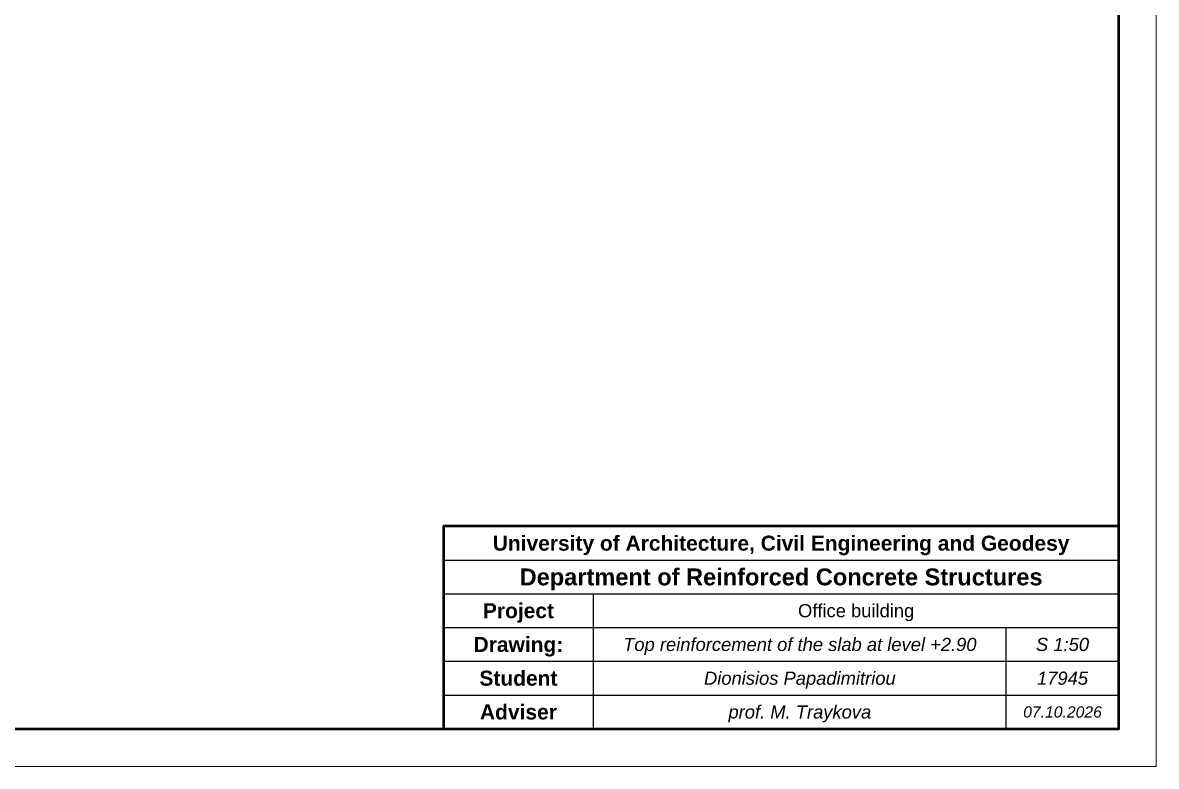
# Model space of a CAD drawing. Header units: millimetres. Extents: x -455 to 11942, y -2742 to 3320.
# Drawn here: x 10432 to 11942, y -885 to 107 of the extents above; entities that cross this region are included whole.
import ezdxf
from ezdxf.enums import TextEntityAlignment as Align

# ---------------------------------------------------------------- set-up
doc = ezdxf.new("R2010")
doc.units = ezdxf.units.MM
doc.layers.add('SHEET', color=7, linetype='Continuous', lineweight=35)
doc.styles.add('TB', font='arial.ttf')
doc.styles.add('TB_B', font='arialbd.ttf')
doc.styles.add('TB_I', font='ariali.ttf')

msp = doc.modelspace()

# ---------------------------------------------------------------- linework, layer by layer
at = {"layer": 'SHEET', "color": 7, "lineweight": 25}
for p, q in [((10992.35, -609.77), (11892.35, -609.77)), ((10992.35, -654.77), (11892.35, -654.77)), ((11192.35, -834.77), (11192.35, -654.77)), ((10992.35, -699.77), (11892.35, -699.77)), ((11742.35, -834.77), (11742.35, -699.77)), ((10992.35, -744.77), (11892.35, -744.77)), ((10992.35, -789.77), (11892.35, -789.77))]:
    msp.add_line(p, q, dxfattribs=at)
at = {"layer": 'SHEET', "color": 7, "lineweight": 13}
msp.add_lwpolyline([(5997.35, -884.77), (11942.35, -884.77), (11942.35, 3320.23), (5997.35, 3320.23)], close=True, dxfattribs=at)
at = {"layer": 'SHEET', "color": 7, "lineweight": 50}
for points in [[(6097.35, -834.77), (11892.35, -834.77), (11892.35, 3270.23), (6097.35, 3270.23)], [(10992.35, -834.77), (11892.35, -834.77), (11892.35, -564.77), (10992.35, -564.77)]]:
    msp.add_lwpolyline(points, close=True, dxfattribs=at)

# ---------------------------------------------------------------- texts
at = {"layer": 'SHEET', "color": 7}
for s, height, style, p in [('University of Architecture, Civil Engineering and Geodesy', 20, 'TB_B', (11442.35, -587.27)), ('Department of Reinforced Concrete Structures', 22.5, 'TB_B', (11442.35, -632.27)), ('Project', 20, 'TB_B', (11092.35, -677.27)), ('Office building', 17.5, 'TB', (11542.35, -677.27)), ('Drawing:', 20, 'TB_B', (11092.35, -722.27)), ('Top reinforcement of the slab at level +2.90', 17.5, 'TB_I', (11467.35, -722.27)), ('S 1:50', 17.5, 'TB_I', (11817.35, -722.27)), ('Student', 20, 'TB_B', (11092.35, -767.27)), ('Dionisios Papadimitriou', 17.5, 'TB_I', (11467.35, -767.27)), ('17945', 17.5, 'TB_I', (11817.35, -767.27)), ('Adviser', 20, 'TB_B', (11092.35, -812.27)), ('prof. M. Traykova', 17.5, 'TB_I', (11467.35, -812.27)), ('07.10.2026', 15, 'TB_I', (11817.35, -812.27))]:
    msp.add_text(s, height=height, dxfattribs=dict(at, style=style)).set_placement(p, align=Align.MIDDLE_CENTER)

doc.saveas('drawing.dxf')
